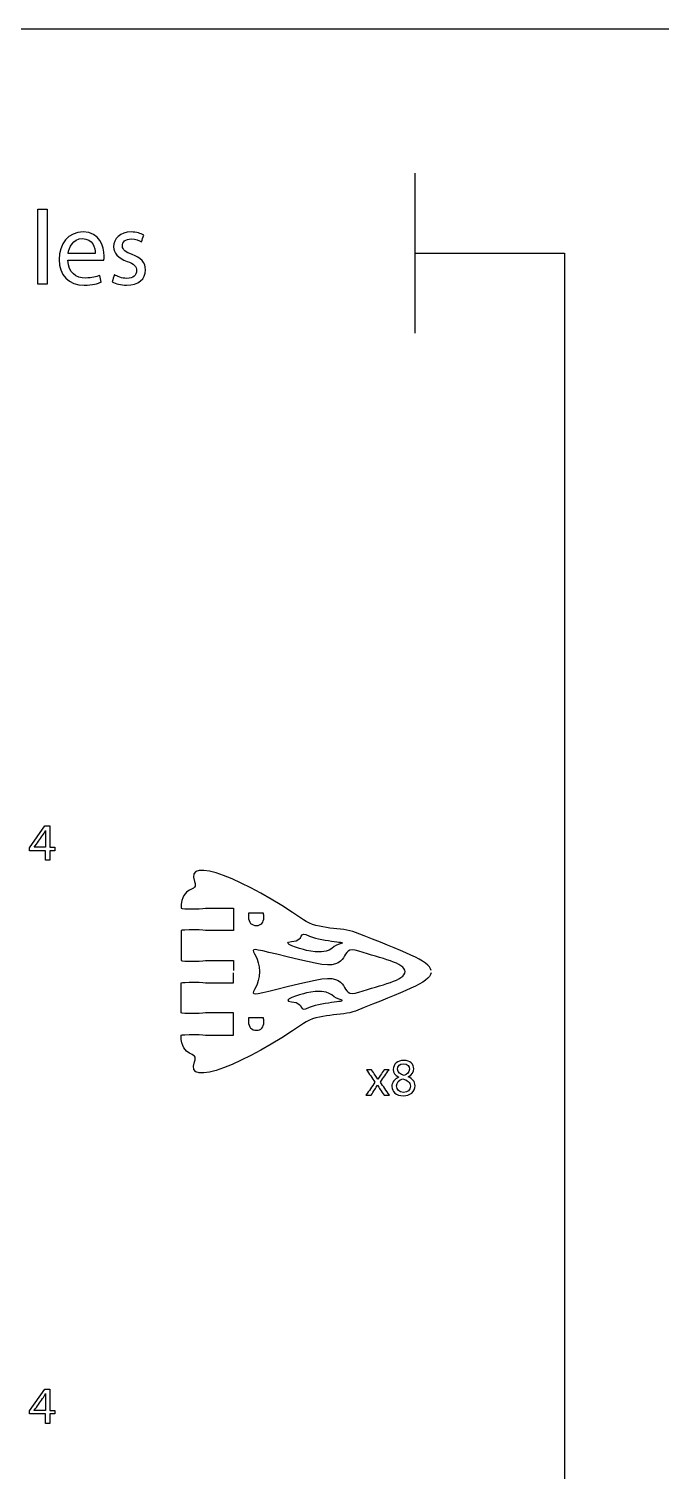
# Model space of a CAD drawing. Extents: x 0 to 1000, y 0 to 600.
# Drawn here: x 114.5 to 199, y 407.2 to 600.1 of the extents above; entities that cross this region are included whole.
import ezdxf

# ---------------------------------------------------------------- set-up
doc = ezdxf.new("R2010")
doc.units = 0
doc.header["$MEASUREMENT"] = 0
doc.layers.add('DEFAULT', color=7, linetype='CONTINUOUS')

msp = doc.modelspace()

# ---------------------------------------------------------------- linework, layer by layer
at = {"layer": 'DEFAULT', "color": 250}
for points in [[(1000, 0.1), (0, 0.1), (0, 600.1), (1000, 600.1)], [(115.67, 575.98), (116.91, 575.98), (116.91, 565.96), (115.67, 565.96)], [(116.68, 488.93), (116.68, 490.17), (114.55, 490.17), (114.55, 490.58), (116.6, 493.51), (117.27, 493.51), (117.27, 490.66), (117.91, 490.66), (117.91, 490.17), (117.27, 490.17), (117.27, 488.93)], [(116.68, 413.63), (116.68, 414.88), (114.55, 414.88), (114.55, 415.29), (116.6, 418.21), (117.27, 418.21), (117.27, 415.36), (117.91, 415.36), (117.91, 414.88), (117.27, 414.88), (117.27, 413.63)]]:
    msp.add_lwpolyline(points, close=True, dxfattribs=at)
for points in [[(166.09, 580.81), (166.09, 559.39)], [(166.09, 570.1), (186.09, 570.1), (186.09, 134.5), (20, 134.5), (20, 570.1), (40.51, 570.1)]]:
    msp.add_lwpolyline(points, dxfattribs=at)
for points, knots in [([(119.69, 569.15), (119.72, 567.47), (120.79, 566.78), (122.03, 566.78), (122.92, 566.78), (123.46, 566.93), (123.93, 567.13), (124, 566.83), (124.07, 566.54), (124.14, 566.24), (123.7, 566.04), (122.95, 565.82), (121.87, 565.82), (119.76, 565.82), (118.51, 567.2), (118.51, 569.26), (118.51, 571.32), (119.72, 572.94), (121.71, 572.94), (123.94, 572.94), (124.53, 570.98), (124.53, 569.72), (124.53, 569.47), (124.5, 569.27), (124.49, 569.15), (122.89, 569.15), (121.29, 569.15), (119.69, 569.15)], [13.598, 13.598, 13.598, 13.598, 14.598, 14.598, 14.598, 15.598, 15.598, 15.598, 18.188444, 18.188444, 18.188444, 19.188444, 19.188444, 19.188444, 20.188444, 20.188444, 20.188444, 21.188444, 21.188444, 21.188444, 22.188444, 22.188444, 22.188444, 23.188444, 23.188444, 23.188444, 36.786444, 36.786444, 36.786444, 36.786444]), ([(125.9, 567.23), (126.27, 566.99), (126.92, 566.73), (127.54, 566.73), (128.44, 566.73), (128.86, 567.19), (128.86, 567.75), (128.86, 568.34), (128.51, 568.67), (127.59, 569.01), (126.37, 569.44), (125.79, 570.12), (125.79, 570.94), (125.79, 572.04), (126.68, 572.94), (128.14, 572.94), (128.84, 572.94), (129.44, 572.74), (129.82, 572.52), (129.72, 572.22), (129.62, 571.92), (129.51, 571.62), (129.25, 571.79), (128.75, 572.01), (128.12, 572.01), (127.38, 572.01), (126.97, 571.59), (126.97, 571.08), (126.97, 570.52), (127.38, 570.26), (128.27, 569.92), (129.46, 569.47), (130.06, 568.88), (130.06, 567.86), (130.06, 566.66), (129.13, 565.82), (127.51, 565.82), (126.76, 565.82), (126.07, 566), (125.59, 566.28), (125.69, 566.6), (125.8, 566.91), (125.9, 567.23)], [2.82078, 2.82078, 2.82078, 2.82078, 3.82078, 3.82078, 3.82078, 4.82078, 4.82078, 4.82078, 5.82078, 5.82078, 5.82078, 6.82078, 6.82078, 6.82078, 7.82078, 7.82078, 7.82078, 8.82078, 8.82078, 8.82078, 11.526862, 11.526862, 11.526862, 12.526862, 12.526862, 12.526862, 13.526862, 13.526862, 13.526862, 14.526862, 14.526862, 14.526862, 15.526862, 15.526862, 15.526862, 16.526862, 16.526862, 16.526862, 17.526862, 17.526862, 17.526862, 20.347642, 20.347642, 20.347642, 20.347642]), ([(123.33, 570.04), (123.35, 570.83), (123.01, 572.05), (121.61, 572.05), (120.36, 572.05), (119.81, 570.9), (119.71, 570.04), (120.92, 570.04), (122.12, 570.04), (123.33, 570.04)], [10.278, 10.278, 10.278, 10.278, 11.278, 11.278, 11.278, 12.278, 12.278, 12.278, 22.556, 22.556, 22.556, 22.556]), ([(116.68, 490.66), (116.68, 491.17), (116.68, 491.68), (116.68, 492.19), (116.68, 492.43), (116.69, 492.67), (116.7, 492.91), (116.69, 492.91), (116.69, 492.91), (116.68, 492.91), (116.54, 492.64), (116.43, 492.45), (116.3, 492.23), (115.92, 491.72), (115.55, 491.2), (115.18, 490.68), (115.18, 490.67), (115.18, 490.67), (115.18, 490.66), (115.68, 490.66), (116.18, 490.66), (116.68, 490.66)], [4.261, 4.261, 4.261, 4.261, 8.602, 8.602, 8.602, 9.602, 9.602, 9.602, 9.663, 9.663, 9.663, 10.663, 10.663, 10.663, 16.109467, 16.109467, 16.109467, 16.149467, 16.149467, 16.149467, 20.410467, 20.410467, 20.410467, 20.410467]), ([(145.84, 481.85), (145.86, 481.7), (145.88, 481.51), (145.88, 481.3), (145.88, 480.92), (145.79, 480.66), (145.63, 480.48), (145.46, 480.3), (145.23, 480.2), (144.9, 480.2), (144.57, 480.2), (144.3, 480.3), (144.12, 480.49), (143.93, 480.68), (143.83, 480.99), (143.83, 481.38), (143.83, 481.57), (143.83, 481.72), (143.85, 481.85), (144.51, 481.85), (145.17, 481.85), (145.84, 481.85)], [0, 0, 0, 0, 1, 1, 1, 2, 2, 2, 3, 3, 3, 4, 4, 4, 5, 5, 5, 6, 6, 6, 11.635, 11.635, 11.635, 11.635]), ([(145.84, 467.85), (145.86, 467.69), (145.88, 467.5), (145.88, 467.3), (145.88, 466.92), (145.79, 466.66), (145.63, 466.48), (145.46, 466.3), (145.23, 466.19), (144.9, 466.19), (144.57, 466.19), (144.3, 466.3), (144.12, 466.49), (143.93, 466.67), (143.83, 466.99), (143.83, 467.38), (143.83, 467.56), (143.83, 467.72), (143.85, 467.85), (144.51, 467.85), (145.17, 467.85), (145.84, 467.85)], [0, 0, 0, 0, 1, 1, 1, 2, 2, 2, 3, 3, 3, 4, 4, 4, 5, 5, 5, 6, 6, 6, 11.635, 11.635, 11.635, 11.635]), ([(163.01, 458.67), (163.01, 459.25), (163.36, 459.66), (163.92, 459.9), (163.92, 459.9), (163.92, 459.91), (163.92, 459.92), (163.41, 460.16), (163.19, 460.55), (163.19, 460.95), (163.19, 461.67), (163.8, 462.17), (164.61, 462.17), (165.5, 462.17), (165.94, 461.61), (165.94, 461.04), (165.94, 460.65), (165.75, 460.24), (165.19, 459.97), (165.19, 459.96), (165.19, 459.95), (165.19, 459.95), (165.76, 459.72), (166.11, 459.32), (166.11, 458.76), (166.11, 457.96), (165.43, 457.43), (164.55, 457.43), (163.59, 457.43), (163.01, 458), (163.01, 458.67)], [1, 1, 1, 1, 2, 2, 2, 2.063246, 2.063246, 2.063246, 3.063246, 3.063246, 3.063246, 4.063246, 4.063246, 4.063246, 5.063246, 5.063246, 5.063246, 6.063246, 6.063246, 6.063246, 6.122246, 6.122246, 6.122246, 7.122246, 7.122246, 7.122246, 8.122246, 8.122246, 8.122246, 9.122246, 9.122246, 9.122246, 9.122246]), ([(163.77, 460.99), (163.77, 460.53), (164.12, 460.28), (164.65, 460.14), (165.04, 460.28), (165.35, 460.56), (165.35, 460.98), (165.35, 461.34), (165.13, 461.72), (164.57, 461.72), (164.06, 461.72), (163.77, 461.39), (163.77, 460.99)], [1, 1, 1, 1, 2, 2, 2, 3, 3, 3, 4, 4, 4, 5, 5, 5, 5]), ([(160.29, 460.92), (160.45, 460.67), (160.61, 460.43), (160.78, 460.19), (160.9, 459.99), (161.01, 459.82), (161.12, 459.63), (161.13, 459.63), (161.14, 459.63), (161.14, 459.63), (161.26, 459.83), (161.37, 460.01), (161.48, 460.19), (161.64, 460.43), (161.8, 460.68), (161.96, 460.92), (162.19, 460.92), (162.41, 460.92), (162.63, 460.92), (162.24, 460.37), (161.86, 459.82), (161.47, 459.27), (161.87, 458.68), (162.27, 458.09), (162.67, 457.5), (162.43, 457.5), (162.2, 457.5), (161.96, 457.5), (161.79, 457.76), (161.63, 458.02), (161.46, 458.27), (161.33, 458.47), (161.21, 458.66), (161.09, 458.87), (161.09, 458.87), (161.08, 458.87), (161.08, 458.87), (160.97, 458.66), (160.85, 458.48), (160.72, 458.27), (160.56, 458.02), (160.39, 457.76), (160.23, 457.5), (160, 457.5), (159.77, 457.5), (159.54, 457.5), (159.95, 458.08), (160.35, 458.67), (160.75, 459.25), (160.37, 459.8), (159.98, 460.36), (159.6, 460.92), (159.83, 460.92), (160.06, 460.92), (160.29, 460.92)], [0, 0, 0, 0, 2.497543, 2.497543, 2.497543, 3.497543, 3.497543, 3.497543, 3.558543, 3.558543, 3.558543, 4.558543, 4.558543, 4.558543, 7.027819, 7.027819, 7.027819, 8.928819, 8.928819, 8.928819, 14.657494, 14.657494, 14.657494, 20.70537, 20.70537, 20.70537, 22.70637, 22.70637, 22.70637, 25.3089, 25.3089, 25.3089, 26.3089, 26.3089, 26.3089, 26.3489, 26.3489, 26.3489, 27.3489, 27.3489, 27.3489, 29.941112, 29.941112, 29.941112, 31.881112, 31.881112, 31.881112, 37.902487, 37.902487, 37.902487, 43.667509, 43.667509, 43.667509, 45.627509, 45.627509, 45.627509, 45.627509]), ([(165.48, 458.7), (165.48, 459.25), (165.09, 459.52), (164.47, 459.7), (163.94, 459.54), (163.65, 459.19), (163.65, 458.75), (163.63, 458.29), (163.98, 457.88), (164.57, 457.88), (165.12, 457.88), (165.48, 458.22), (165.48, 458.7)], [1, 1, 1, 1, 2, 2, 2, 3, 3, 3, 4, 4, 4, 5, 5, 5, 5]), ([(116.68, 415.36), (116.68, 415.87), (116.68, 416.38), (116.68, 416.9), (116.68, 417.14), (116.69, 417.37), (116.7, 417.61), (116.69, 417.61), (116.69, 417.61), (116.68, 417.61), (116.54, 417.35), (116.43, 417.15), (116.3, 416.94), (115.92, 416.42), (115.55, 415.9), (115.18, 415.38), (115.18, 415.37), (115.18, 415.37), (115.18, 415.36), (115.68, 415.36), (116.18, 415.36), (116.68, 415.36)], [4.261, 4.261, 4.261, 4.261, 8.602, 8.602, 8.602, 9.602, 9.602, 9.602, 9.663, 9.663, 9.663, 10.663, 10.663, 10.663, 16.109467, 16.109467, 16.109467, 16.149467, 16.149467, 16.149467, 20.410467, 20.410467, 20.410467, 20.410467])]:
    msp.add_open_spline(points, degree=3, knots=knots, dxfattribs=at)
at = {"layer": 'DEFAULT', "color": 1}
for points, knots in [([(168.27, 474.18), (168.03, 475.48), (164.65, 476.68), (158.14, 479.28), (156.32, 480.01), (153.2, 479.55), (151.17, 480.96), (143.52, 486.28), (135.23, 489.71), (136.63, 486.07), (137.22, 484.55), (134.81, 485.7), (134.81, 482.52), (134.81, 482.47), (135.6, 482.42), (136.56, 482.42), (137.53, 482.42), (138.14, 482.52), (138.31, 482.52), (139.48, 482.52), (140.65, 482.52), (141.81, 482.52), (141.81, 481.52), (141.81, 480.52), (141.81, 479.52), (140.65, 479.52), (139.48, 479.52), (138.31, 479.52), (138.14, 479.52), (137.53, 479.62), (136.56, 479.62), (135.6, 479.62), (134.81, 479.58), (134.81, 479.52), (134.81, 478.19), (134.81, 476.86), (134.81, 475.52), (134.81, 475.47), (135.6, 475.42), (136.56, 475.42), (137.53, 475.42), (138.14, 475.52), (138.31, 475.52), (139.48, 475.52), (140.65, 475.52), (141.81, 475.52), (141.81, 475.07), (141.81, 474.63), (141.81, 474.18)], [0, 0, 0, 0, 1, 1, 1, 2, 2, 2, 3, 3, 3, 4, 4, 4, 5, 5, 5, 6, 6, 6, 15.92, 15.92, 15.92, 24.42, 24.42, 24.42, 34.34, 34.34, 34.34, 35.34, 35.34, 35.34, 36.34, 36.34, 36.34, 47.68, 47.68, 47.68, 48.68, 48.68, 48.68, 49.68, 49.68, 49.68, 59.6, 59.6, 59.6, 63.42, 63.42, 63.42, 63.42]), ([(168.27, 473.88), (168.04, 472.57), (164.65, 471.37), (158.14, 468.76), (156.32, 468.03), (153.2, 468.5), (151.17, 467.09), (143.52, 461.77), (135.23, 458.34), (136.63, 461.98), (137.22, 463.5), (134.81, 462.35), (134.81, 465.52), (134.81, 465.58), (135.6, 465.62), (136.56, 465.62), (137.53, 465.62), (138.14, 465.52), (138.31, 465.52), (139.48, 465.52), (140.65, 465.52), (141.81, 465.52), (141.81, 466.52), (141.81, 467.52), (141.81, 468.52), (140.65, 468.52), (139.48, 468.52), (138.31, 468.52), (138.14, 468.52), (137.53, 468.42), (136.56, 468.42), (135.6, 468.42), (134.81, 468.47), (134.81, 468.53), (134.81, 469.86), (134.82, 471.19), (134.82, 472.52), (134.89, 472.58), (135.64, 472.62), (136.56, 472.62), (137.53, 472.62), (138.14, 472.52), (138.31, 472.52), (139.48, 472.52), (140.65, 472.52), (141.81, 472.52), (141.81, 472.97), (141.81, 473.43), (141.81, 473.88)], [0, 0, 0, 0, 1, 1, 1, 2, 2, 2, 3, 3, 3, 4, 4, 4, 5, 5, 5, 6, 6, 6, 15.92, 15.92, 15.92, 24.42, 24.42, 24.42, 34.34, 34.34, 34.34, 35.34, 35.34, 35.34, 36.35, 36.35, 36.35, 47.680004, 47.680004, 47.680004, 48.680004, 48.680004, 48.680004, 49.680004, 49.680004, 49.680004, 59.600004, 59.600004, 59.600004, 63.440004, 63.440004, 63.440004, 63.440004])]:
    msp.add_open_spline(points, degree=3, knots=knots, dxfattribs=at)
at = {"layer": 'DEFAULT', "color": 3}
for points in [[(151.61, 476.87), (155.1, 476.15), (154.75, 477.45), (155.98, 477.72), (157.58, 478.06), (153.9, 477.96), (152.01, 478.79), (150.24, 479.57), (151.61, 478.23), (149.6, 478.05), (147.99, 477.91), (150.63, 477.07), (151.61, 476.87)], [(151.61, 471.18), (155.1, 471.9), (154.75, 470.6), (155.98, 470.33), (157.58, 469.99), (153.9, 470.09), (152.01, 469.26), (150.24, 468.48), (151.61, 469.82), (149.6, 470), (147.99, 470.14), (150.63, 470.98), (151.61, 471.18)]]:
    msp.add_open_spline(points, degree=3, knots=[0, 0, 0, 0, 1, 1, 1, 2, 2, 2, 3, 3, 3, 4, 4, 4, 4], dxfattribs=at)
at = {"layer": 'DEFAULT', "color": 5}
msp.add_open_spline([(164.77, 474.03), (164.77, 472.85), (161.6, 472.29), (158.61, 471.29), (155.62, 470.29), (157.98, 474.07), (152.76, 472.9), (140.8, 470.22), (145.31, 470.42), (145.31, 474.03), (145.31, 477.63), (140.8, 477.83), (152.76, 475.15), (157.98, 473.99), (155.62, 477.76), (158.61, 476.76), (161.6, 475.77), (164.77, 475.21), (164.77, 474.03)], degree=3, knots=[0, 0, 0, 0, 1, 1, 1, 2, 2, 2, 3, 3, 3, 4, 4, 4, 5, 5, 5, 6, 6, 6, 6], dxfattribs=at)

doc.saveas('drawing.dxf')
